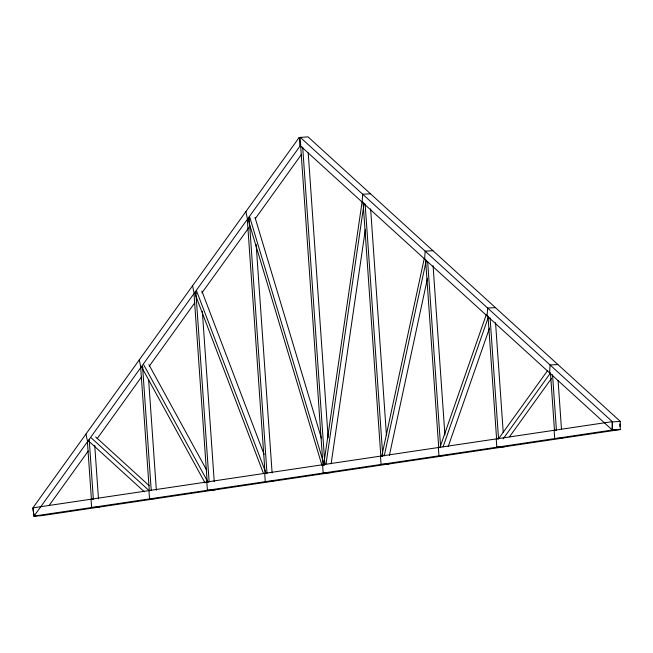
<?xml version="1.0" encoding="UTF-8"?>
<svg xmlns="http://www.w3.org/2000/svg" width="653" height="653" viewBox="0 0 653 653"><rect width="100%" height="100%" fill="white"/><g stroke="black" fill="none" stroke-linecap="round" stroke-linejoin="round"><path stroke-width="0.98" d="M362.154 202.103L362.709 194.235L370.471 193.786M424.621 259.021L425.168 251.152L432.939 250.695M487.089 315.938L487.636 308.069L495.407 307.612M549.548 372.847L550.104 364.978L557.866 364.529M612.016 429.764L612.563 421.895L300.241 137.326L299.694 145.195L612.016 429.764L618.815 429.364M619.991 426.36L620.334 421.438L308.012 136.869L299.156 137.489L32.65 508.205L34.274 515.756L38.16 515.527M323.578 465.491L362.105 201.801M326.01 464.112L364.088 203.442M331.12 463.818L365.378 229.317M381.654 456.586L424.287 258.351M384.242 455.876L426.229 260.629M389.351 455.574L427.486 278.26M439.893 447.632L486.256 314.697M443.077 446.897L488.436 316.852M448.187 446.595L489.513 328.116M34.274 515.756L300.78 145.031L299.156 137.489M49.155 505.414L88.245 451.043M97.126 438.685L141.538 376.895M149.243 366.186L194.839 302.747M201.948 292.862L248.736 227.783M255.25 218.722L301.441 154.459M498.5 438.857L547.655 370.48M503.128 438.873L550.503 372.969M509.422 436.93L551.475 378.438M612.579 429.984L612 421.683L33.172 507.83L33.752 516.131L612.579 429.984L620.35 429.527L619.966 423.993M620.35 429.527L41.523 515.674L33.752 516.131M249.422 219.065L247.479 219.171L245.855 211.629M196.12 293.205L194.178 293.319L192.553 285.777M142.819 367.353L140.877 367.468L139.252 359.917M89.518 441.493L87.575 441.608L85.951 434.065M612.563 421.895L620.334 421.438M556.062 430.18L554.119 430.294L554.699 438.596L562.47 438.139M498.174 438.8L496.239 438.914L496.819 447.207L504.581 446.758M440.293 447.411L438.351 447.525L438.93 455.827L446.701 455.37M382.413 456.031L380.47 456.137L381.05 464.438L388.821 463.989M324.533 464.642L322.59 464.756L323.17 473.058L330.94 472.601M266.644 473.254L264.702 473.368L265.281 481.669L273.052 481.212M208.764 481.873L206.821 481.987L207.401 490.289L215.172 489.832M150.884 490.485L148.941 490.599L149.521 498.9L157.291 498.443M92.995 499.104L91.053 499.219L91.64 507.52L99.403 507.063M95.64 436.93L149.08 485.612M91.281 437.91L149.235 490.713M88.661 441.036L144.354 491.774M148.917 364.668L206.666 470.127M143.807 364.97L207.915 482.053M141.921 367.623L205.05 482.918M201.875 291.107L264.098 454.398M196.398 290.463L266.22 473.686M194.798 293.23L263.534 473.605M254.996 217.359L321.537 438.685M249.593 216.682L324.337 465.311M247.862 218.845L322.027 465.524M558.078 380.495L561.458 428.882M552.544 374.74L556.421 430.188M550.471 373.018L554.487 430.482M495.545 322.655L503.218 432.384M490.085 317.872L498.533 438.775M488.011 316.134L496.606 439.061M433.078 265.714L444.913 434.939M427.682 261.959L440.653 447.403M425.544 259.208L438.726 447.689M370.618 208.829L386.462 435.388M365.149 204.046L382.772 456.006M363.076 202.299L380.838 456.292M308.224 152.949L328.149 437.861M302.69 147.145L324.884 464.618M300.682 146.411L322.957 464.903M256.131 244.344L272.113 472.935M249.103 217.212L267.004 473.237M247.389 220.551L265.077 473.523M202.332 311.318L214.233 481.563M195.876 292.364L209.123 481.865M194.08 294.683L207.197 482.151M148.606 379.426L156.353 490.166M142.574 366.521L151.235 490.468M140.713 367.819L149.308 490.754M94.734 445.379L98.472 498.81M89.2 439.632L93.355 499.112M87.412 441.934L91.428 499.398"/></g></svg>
